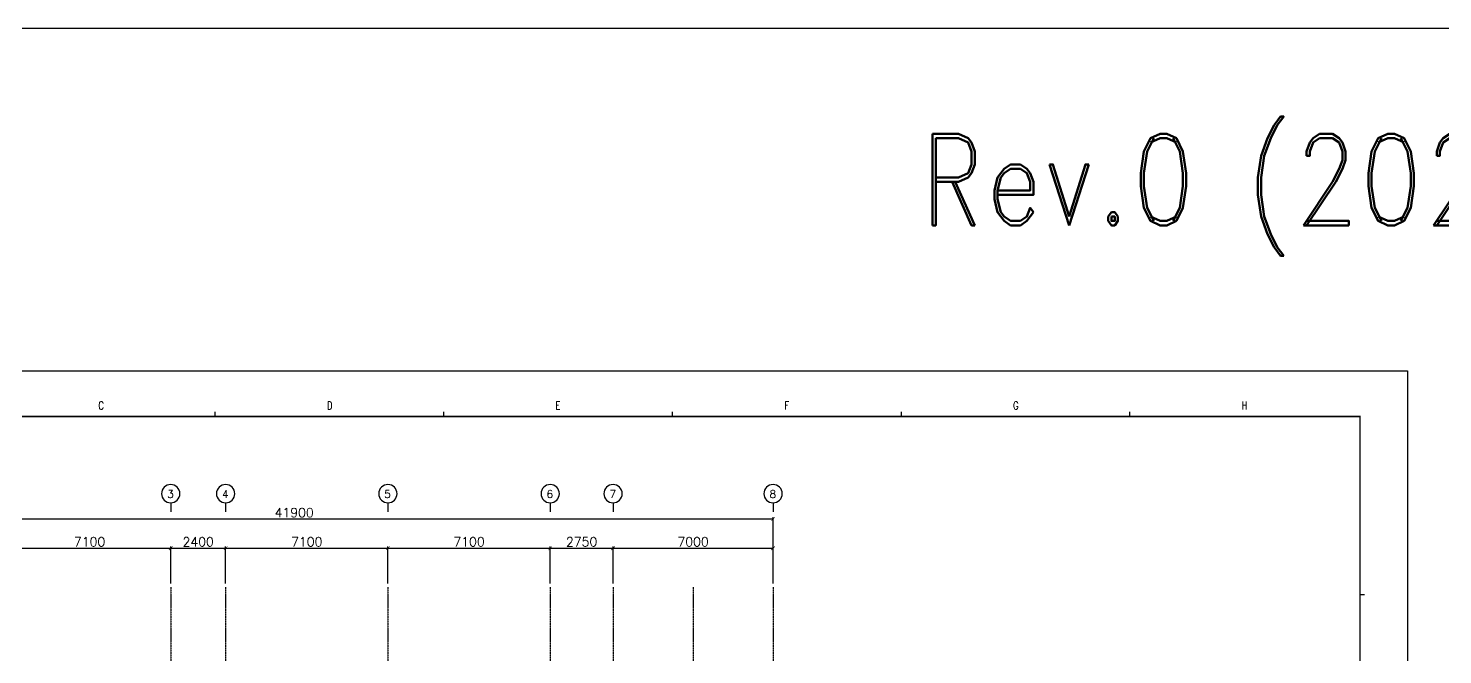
# Model space of a CAD drawing. Header units: millimetres. Extents: x -232466 to 860779, y -177975 to 311634.
# Drawn here: x 254264 to 316138, y 284222 to 311634 of the extents above; entities that cross this region are included whole.
import ezdxf

# ---------------------------------------------------------------- set-up
doc = ezdxf.new("R2010")
doc.units = ezdxf.units.MM
doc.linetypes.add('AXES', pattern=[50.8, 31.75, -6.35, 6.35, -6.35])
doc.linetypes.add('CENTER', pattern=[2, 1.25, -0.25, 0.25, -0.25])
for name, color, linetype in [('Center Line', 1, 'CENTER'), ('dim', 7, 'Continuous'), ('SYM', 7, 'Continuous'), ('TITLEBOX', 7, 'Continuous'), ('TXT', 2, 'Continuous')]:
    doc.layers.add(name, color=color, linetype=linetype)
doc.styles.add('RD6', font='ROMAND.shx', dxfattribs={"width": 0.83, "height": 6})
doc.styles.add('ROMAND', font='romand')
doc.styles.add('RomanS', font='romans.shx')
doc.styles.add('TBOX', font='romans.shx')
doc.dimstyles.new('HYUNDAI', dxfattribs={"dimscale": 120, "dimtxt": 3, "dimasz": 3, "dimexe": 1, "dimexo": 2, "dimgap": 1, "dimtad": 1, "dimdec": 0, "dimdsep": 46, "dimtxsty": 'RomanS', "dimcen": 0, "dimclrd": 256, "dimclre": 256, "dimclrt": 3, "dimadec": 0, "dimazin": 0, "dimtfac": 1, "dimtdec": 0, "dimtix": 1, "dimtmove": 2, "dimatfit": 3, "dimfxl": 1, "dimtvp": 1, "dimtolj": 1, "dimarcsym": 0})

# ---------------------------------------------------------------- blocks, each defined once
blk = doc.blocks.new('_ArchTick')
at = {"color": 0, "linetype": 'ByBlock', "const_width": 0.15}
blk.add_lwpolyline([(-0.5, -0.5), (0.5, 0.5)], dxfattribs=at)
blk = doc.blocks.new('*D724')
at = {"layer": 'Defpoints', "color": 0}
for p in [(286845, 290162), (244945, 287184), (286845, 287184)]:
    blk.add_point(p, dxfattribs=at)
at = {"layer": 'dim', "lineweight": -2}
for p, q in [((244945, 287344), (244945, 290242)), ((286845, 287344), (286845, 290242)), ((244945, 290162), (286845, 290162))]:
    blk.add_line(p, q, dxfattribs=at)
at = {"layer": 'dim', "lineweight": -2, "xscale": 160, "yscale": 160, "zscale": 160, "rotation": 180}
blk.add_blockref('_ArchTick', (244945, 290162), dxfattribs=at)
at = {"layer": 'dim', "lineweight": -2, "xscale": 160, "yscale": 160, "zscale": 160}
blk.add_blockref('_ArchTick', (286845, 290162), dxfattribs=at)
at = {"layer": 'dim', "color": 0, "insert": (265895, 290442), "char_height": 400, "attachment_point": 5, "style": 'RomanS', "bg_fill": 3, "box_fill_scale": 1.1, "bg_fill_color": 257, "bg_fill_transparency": 0}
blk.add_mtext('\\A1;41900', dxfattribs=at)
blk = doc.blocks.new('*D725')
at = {"layer": 'Defpoints', "color": 0}
for p in [(260495, 288882), (253395, 287184), (260495, 287184)]:
    blk.add_point(p, dxfattribs=at)
at = {"layer": 'dim', "lineweight": -2}
for p, q in [((253395, 287344), (253395, 288962)), ((260495, 287344), (260495, 288962)), ((253395, 288882), (260495, 288882))]:
    blk.add_line(p, q, dxfattribs=at)
at = {"layer": 'dim', "lineweight": -2, "xscale": 160, "yscale": 160, "zscale": 160, "rotation": 180}
blk.add_blockref('_ArchTick', (253395, 288882), dxfattribs=at)
at = {"layer": 'dim', "lineweight": -2, "xscale": 160, "yscale": 160, "zscale": 160}
blk.add_blockref('_ArchTick', (260495, 288882), dxfattribs=at)
at = {"layer": 'dim', "color": 0, "insert": (256945, 289162), "char_height": 400, "attachment_point": 5, "style": 'RomanS', "bg_fill": 3, "box_fill_scale": 1.1, "bg_fill_color": 257, "bg_fill_transparency": 0}
blk.add_mtext('\\A1;7100', dxfattribs=at)
blk = doc.blocks.new('*D726')
at = {"layer": 'Defpoints', "color": 0}
for p in [(262895, 288882), (260495, 287184), (262895, 287184)]:
    blk.add_point(p, dxfattribs=at)
at = {"layer": 'dim', "lineweight": -2}
for p, q in [((260495, 287344), (260495, 288962)), ((262895, 287344), (262895, 288962)), ((260495, 288882), (262895, 288882))]:
    blk.add_line(p, q, dxfattribs=at)
at = {"layer": 'dim', "lineweight": -2, "xscale": 160, "yscale": 160, "zscale": 160, "rotation": 180}
blk.add_blockref('_ArchTick', (260495, 288882), dxfattribs=at)
at = {"layer": 'dim', "lineweight": -2, "xscale": 160, "yscale": 160, "zscale": 160}
blk.add_blockref('_ArchTick', (262895, 288882), dxfattribs=at)
at = {"layer": 'dim', "color": 0, "insert": (261695, 289162), "char_height": 400, "attachment_point": 5, "style": 'RomanS', "bg_fill": 3, "box_fill_scale": 1.1, "bg_fill_color": 257, "bg_fill_transparency": 0}
blk.add_mtext('\\A1;2400', dxfattribs=at)
blk = doc.blocks.new('*D727')
at = {"layer": 'Defpoints', "color": 0}
for p in [(269995, 288882), (262895, 287184), (269995, 287184)]:
    blk.add_point(p, dxfattribs=at)
at = {"layer": 'dim', "lineweight": -2}
for p, q in [((262895, 287344), (262895, 288962)), ((269995, 287344), (269995, 288962)), ((262895, 288882), (269995, 288882))]:
    blk.add_line(p, q, dxfattribs=at)
at = {"layer": 'dim', "lineweight": -2, "xscale": 160, "yscale": 160, "zscale": 160, "rotation": 180}
blk.add_blockref('_ArchTick', (262895, 288882), dxfattribs=at)
at = {"layer": 'dim', "lineweight": -2, "xscale": 160, "yscale": 160, "zscale": 160}
blk.add_blockref('_ArchTick', (269995, 288882), dxfattribs=at)
at = {"layer": 'dim', "color": 0, "insert": (266445, 289162), "char_height": 400, "attachment_point": 5, "style": 'RomanS', "bg_fill": 3, "box_fill_scale": 1.1, "bg_fill_color": 257, "bg_fill_transparency": 0}
blk.add_mtext('\\A1;7100', dxfattribs=at)
blk = doc.blocks.new('*D728')
at = {"layer": 'Defpoints', "color": 0}
for p in [(277095, 288882), (269995, 287184), (277095, 287184)]:
    blk.add_point(p, dxfattribs=at)
at = {"layer": 'dim', "lineweight": -2}
for p, q in [((269995, 287344), (269995, 288962)), ((277095, 287344), (277095, 288962)), ((269995, 288882), (277095, 288882))]:
    blk.add_line(p, q, dxfattribs=at)
at = {"layer": 'dim', "lineweight": -2, "xscale": 160, "yscale": 160, "zscale": 160, "rotation": 180}
blk.add_blockref('_ArchTick', (269995, 288882), dxfattribs=at)
at = {"layer": 'dim', "lineweight": -2, "xscale": 160, "yscale": 160, "zscale": 160}
blk.add_blockref('_ArchTick', (277095, 288882), dxfattribs=at)
at = {"layer": 'dim', "color": 0, "insert": (273545, 289162), "char_height": 400, "attachment_point": 5, "style": 'RomanS', "bg_fill": 3, "box_fill_scale": 1.1, "bg_fill_color": 257, "bg_fill_transparency": 0}
blk.add_mtext('\\A1;7100', dxfattribs=at)
blk = doc.blocks.new('*D729')
at = {"layer": 'Defpoints', "color": 0}
for p in [(279845, 288882), (277095, 287184), (279845, 287184)]:
    blk.add_point(p, dxfattribs=at)
at = {"layer": 'dim', "lineweight": -2}
for p, q in [((277095, 287344), (277095, 288962)), ((279845, 287344), (279845, 288962)), ((277095, 288882), (279845, 288882))]:
    blk.add_line(p, q, dxfattribs=at)
at = {"layer": 'dim', "lineweight": -2, "xscale": 160, "yscale": 160, "zscale": 160, "rotation": 180}
blk.add_blockref('_ArchTick', (277095, 288882), dxfattribs=at)
at = {"layer": 'dim', "lineweight": -2, "xscale": 160, "yscale": 160, "zscale": 160}
blk.add_blockref('_ArchTick', (279845, 288882), dxfattribs=at)
at = {"layer": 'dim', "color": 0, "insert": (278470, 289162), "char_height": 400, "attachment_point": 5, "style": 'RomanS', "bg_fill": 3, "box_fill_scale": 1.1, "bg_fill_color": 257, "bg_fill_transparency": 0}
blk.add_mtext('\\A1;2750', dxfattribs=at)
blk = doc.blocks.new('*D730')
at = {"layer": 'Defpoints', "color": 0}
for p in [(286845, 288882), (279845, 287184), (286845, 287184)]:
    blk.add_point(p, dxfattribs=at)
at = {"layer": 'dim', "lineweight": -2}
for p, q in [((279845, 287344), (279845, 288962)), ((286845, 287344), (286845, 288962)), ((279845, 288882), (286845, 288882))]:
    blk.add_line(p, q, dxfattribs=at)
at = {"layer": 'dim', "lineweight": -2, "xscale": 160, "yscale": 160, "zscale": 160, "rotation": 180}
blk.add_blockref('_ArchTick', (279845, 288882), dxfattribs=at)
at = {"layer": 'dim', "lineweight": -2, "xscale": 160, "yscale": 160, "zscale": 160}
blk.add_blockref('_ArchTick', (286845, 288882), dxfattribs=at)
at = {"layer": 'dim', "color": 0, "insert": (283345, 289162), "char_height": 400, "attachment_point": 5, "style": 'RomanS', "bg_fill": 3, "box_fill_scale": 1.1, "bg_fill_color": 257, "bg_fill_transparency": 0}
blk.add_mtext('\\A1;7000', dxfattribs=at)
blk = doc.blocks.new('주열')
at = {"layer": 'SYM'}
blk.add_line((0, 600), (0, 0), dxfattribs=at)
blk.add_circle((0, 1200), 600, dxfattribs=at)

msp = doc.modelspace()

# ---------------------------------------------------------------- linework, layer by layer
at = {"layer": 'TITLEBOX', "color": 4, "linetype": 'Continuous'}
for p, q in [((262442.8, 294645.3), (262442.8, 294845.3)), ((262442.8, 294645.3), (262442.8, 294845.3)), ((272442.8, 294645.3), (272442.8, 294845.3)), ((272442.8, 294645.3), (272442.8, 294845.3)), ((282442.8, 294645.3), (282442.8, 294845.3)), ((282442.8, 294645.3), (282442.8, 294845.3)), ((292456.5, 294645.3), (292456.5, 294845.3)), ((292456.5, 294645.3), (292456.5, 294845.3)), ((302456.5, 294645.3), (302456.5, 294845.3)), ((302456.5, 294645.3), (302456.5, 294845.3)), ((312718.8, 286845.3), (312518.8, 286845.3))]:
    msp.add_line(p, q, dxfattribs=at)
at = {"layer": 'TITLEBOX', "color": 7}
msp.add_lwpolyline([(230492.8, 296645.3), (314592.8, 296645.3), (314592.8, 237245.3), (230492.8, 237245.3)], close=True, dxfattribs=at)
at = {"layer": 'TITLEBOX', "color": 4, "const_width": 70}
msp.add_lwpolyline([(232492.8, 294645.3), (312518.8, 294645.3), (312518.8, 239553.9), (232492.8, 239553.9)], close=True, dxfattribs=at)

# ---------------------------------------------------------------- texts
at = {"layer": 'SYM', "style": 'ROMAND'}
for s, p in [('3', (260339.2, 291084.1)), ('4', (262739.2, 291084.1)), ('5', (269839.2, 291084.1)), ('6', (276939.2, 291084.1)), ('7', (279689.2, 291084.1)), ('8', (286689.2, 291084.1))]:
    msp.add_text(s, height=336.4, dxfattribs=at).set_placement(p)
at = {"layer": 'TITLEBOX', "color": 4, "linetype": 'Continuous', "style": 'TBOX', "width": 0.75}
for s, p in [('C', (257329.8, 294951.9)), ('D', (267329.8, 294951.9)), ('E', (277329.8, 294951.9)), ('F', (287343.5, 294951.9)), ('G', (297343.5, 294951.9)), ('H', (307343.5, 294951.9))]:
    msp.add_text(s, height=350, dxfattribs=at).set_placement(p)
at = {"layer": 'TXT', "color": 30, "linetype": 'Continuous', "style": 'RD6', "width": 0.83}
msp.add_text('Rev.0 (2022.08.08)', height=4000, dxfattribs=at).set_placement((293251.3, 303010.5))

# ---------------------------------------------------------------- next in the draw order: dimensions: what is measured, and where the dimension line sits
at = {"layer": 'dim'}
dim = msp.add_linear_dim(base=(286844.8, 290161.5), p1=(244944.8, 287183.6), p2=(286844.8, 287183.6), dimstyle='HYUNDAI', override={"dimscale": 80, "dimtxt": 5, "dimasz": 2, "dimpost": '\\X', "dimblk1": 'ArchTick', "dimblk2": 'ArchTick', "dimsah": 1, "dimclrt": 0, "dimtfill": 1}, dxfattribs=at)
dim.commit()
dim.dimension.update_dxf_attribs({"geometry": '*D724', "text_midpoint": (265894.8, 290441.5)})

# ---------------------------------------------------------------- next in the draw order: linework, layer by layer
at = {"layer": 'Center Line', "linetype": 'AXES'}
for p, q in [((260494.8, 287183.6), (260494.8, 260373.9)), ((262894.8, 287183.6), (262894.8, 260373.9)), ((269994.8, 287183.6), (269994.8, 260373.9)), ((277094.8, 287183.6), (277094.8, 260373.9)), ((279844.8, 287183.6), (279844.8, 260373.9)), ((286844.8, 287183.6), (286844.8, 260373.9))]:
    msp.add_line(p, q, dxfattribs=at)

# ---------------------------------------------------------------- next in the draw order: block references
at = {"layer": 'SYM', "xscale": -0.6666666666666666, "yscale": 0.6666666666666666, "zscale": 0.6666666666666666, "rotation": 359.9999999999999}
for p in [(260494.8, 290468.3), (262894.8, 290468.3), (269994.8, 290468.3), (277094.8, 290468.3), (279844.8, 290468.3), (286844.8, 290468.3)]:
    msp.add_blockref('주열', p, dxfattribs=at)

# ---------------------------------------------------------------- next in the draw order: dimensions: what is measured, and where the dimension line sits
at = {"layer": 'dim'}
dim = msp.add_linear_dim(base=(260494.8, 288881.9), p1=(253394.8, 287183.6), p2=(260494.8, 287183.6), dimstyle='HYUNDAI', override={"dimscale": 80, "dimtxt": 5, "dimasz": 2, "dimpost": '\\X', "dimblk1": 'ArchTick', "dimblk2": 'ArchTick', "dimsah": 1, "dimclrt": 0, "dimtfill": 1}, dxfattribs=at)
dim.commit()
dim.dimension.update_dxf_attribs({"geometry": '*D725', "text_midpoint": (256944.8, 289161.9)})

# ---------------------------------------------------------------- next in the draw order: dimensions: what is measured, and where the dimension line sits
dim = msp.add_linear_dim(base=(262894.8, 288881.9), p1=(260494.8, 287183.6), p2=(262894.8, 287183.6), dimstyle='HYUNDAI', override={"dimscale": 80, "dimtxt": 5, "dimasz": 2, "dimpost": '\\X', "dimblk1": 'ArchTick', "dimblk2": 'ArchTick', "dimsah": 1, "dimclrt": 0, "dimtfill": 1}, dxfattribs=at)
dim.commit()
dim.dimension.update_dxf_attribs({"geometry": '*D726', "text_midpoint": (261694.8, 289161.9)})

# ---------------------------------------------------------------- next in the draw order: dimensions: what is measured, and where the dimension line sits
dim = msp.add_linear_dim(base=(269994.8, 288881.9), p1=(262894.8, 287183.6), p2=(269994.8, 287183.6), dimstyle='HYUNDAI', override={"dimscale": 80, "dimtxt": 5, "dimasz": 2, "dimpost": '\\X', "dimblk1": 'ArchTick', "dimblk2": 'ArchTick', "dimsah": 1, "dimclrt": 0, "dimtfill": 1}, dxfattribs=at)
dim.commit()
dim.dimension.update_dxf_attribs({"geometry": '*D727', "text_midpoint": (266444.8, 289161.9)})

# ---------------------------------------------------------------- next in the draw order: dimensions: what is measured, and where the dimension line sits
dim = msp.add_linear_dim(base=(277094.8, 288881.9), p1=(269994.8, 287183.6), p2=(277094.8, 287183.6), dimstyle='HYUNDAI', override={"dimscale": 80, "dimtxt": 5, "dimasz": 2, "dimpost": '\\X', "dimblk1": 'ArchTick', "dimblk2": 'ArchTick', "dimsah": 1, "dimclrt": 0, "dimtfill": 1}, dxfattribs=at)
dim.commit()
dim.dimension.update_dxf_attribs({"geometry": '*D728', "text_midpoint": (273544.8, 289161.9)})

# ---------------------------------------------------------------- next in the draw order: dimensions: what is measured, and where the dimension line sits
dim = msp.add_linear_dim(base=(279844.8, 288881.9), p1=(277094.8, 287183.6), p2=(279844.8, 287183.6), dimstyle='HYUNDAI', override={"dimscale": 80, "dimtxt": 5, "dimasz": 2, "dimpost": '\\X', "dimblk1": 'ArchTick', "dimblk2": 'ArchTick', "dimsah": 1, "dimclrt": 0, "dimtfill": 1}, dxfattribs=at)
dim.commit()
dim.dimension.update_dxf_attribs({"geometry": '*D729', "text_midpoint": (278469.8, 289161.9)})

# ---------------------------------------------------------------- next in the draw order: dimensions: what is measured, and where the dimension line sits
dim = msp.add_linear_dim(base=(286844.8, 288881.9), p1=(279844.8, 287183.6), p2=(286844.8, 287183.6), dimstyle='HYUNDAI', override={"dimscale": 80, "dimtxt": 5, "dimasz": 2, "dimpost": '\\X', "dimblk1": 'ArchTick', "dimblk2": 'ArchTick', "dimsah": 1, "dimclrt": 0, "dimtfill": 1}, dxfattribs=at)
dim.commit()
dim.dimension.update_dxf_attribs({"geometry": '*D730', "text_midpoint": (283344.8, 289161.9)})

# ---------------------------------------------------------------- next in the draw order: linework, layer by layer
msp.add_lwpolyline([(223055.1, 311633.8), (860779.3, 311633.8), (860779.3, -177974.5), (223055.1, -177974.5)], close=True)
at = {"layer": 'Center Line', "linetype": 'AXES'}
msp.add_line((283344.8, 287183.6), (283344.8, 260373.9), dxfattribs=at)

doc.saveas('drawing.dxf')
